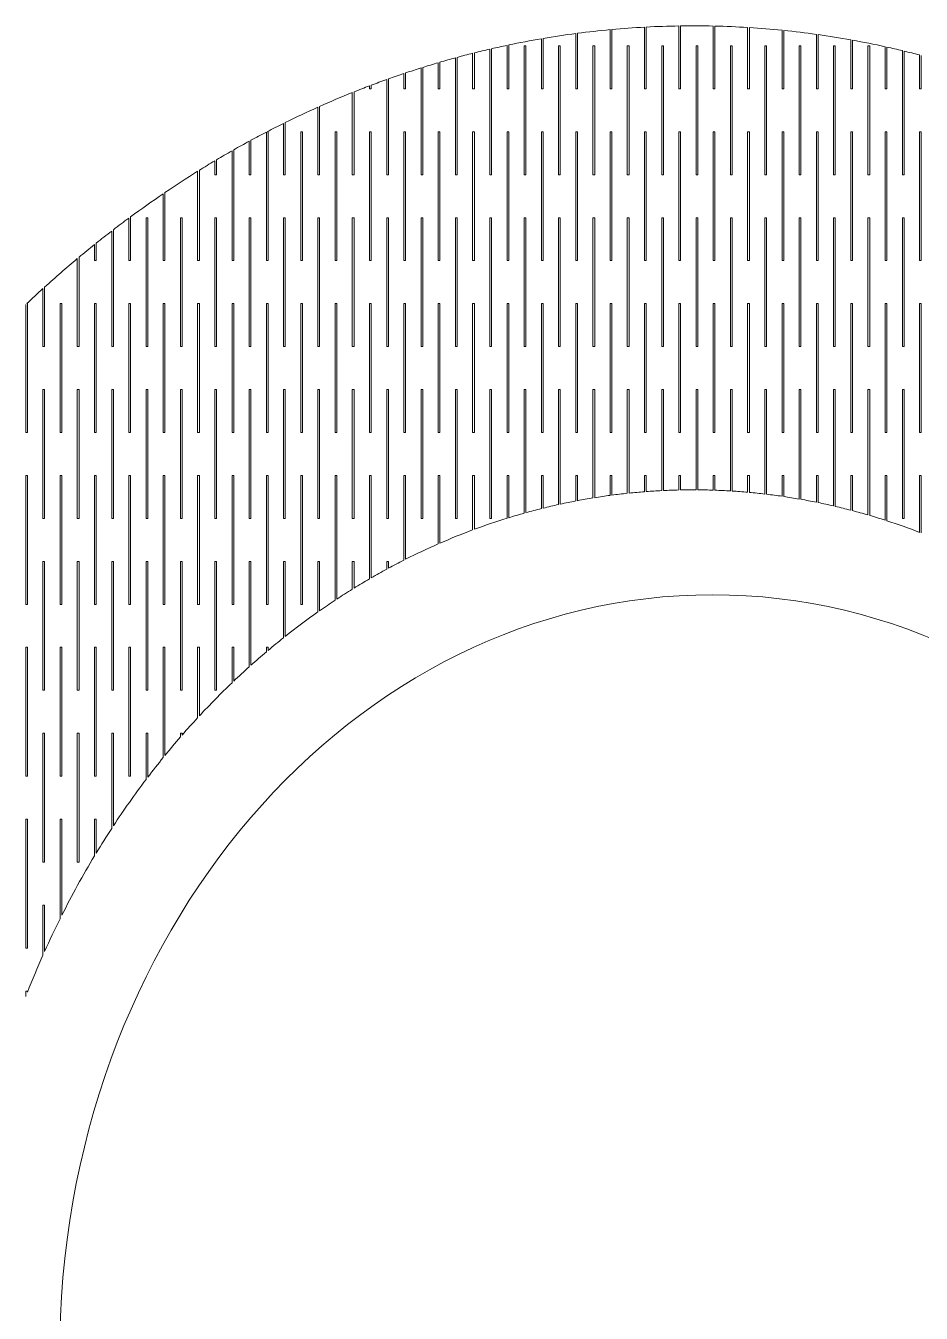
# Model space of a CAD drawing. Header units: millimetres. Extents: x 13 to 655, y 20 to 1205.
# Drawn here: x 246.1 to 454.5, y 905.3 to 1204.9 of the extents above; entities that cross this region are included whole.
import ezdxf

# ---------------------------------------------------------------- set-up
doc = ezdxf.new("R2010")
doc.units = ezdxf.units.MM
doc.header["$MEASUREMENT"] = 0
doc.layers.get('0').update_dxf_attribs({"lineweight": 0})

msp = doc.modelspace()

# ---------------------------------------------------------------- linework, layer by layer
at = {"color": 5, "lineweight": 0, "true_color": 0x0000ff}
for p, q in [((398.07, 1204.88), (398.07, 1190.25)), ((398.47, 1190.25), (398.47, 1204.89)), ((406.07, 1204.85), (406.07, 1190.25)), ((406.47, 1190.25), (406.47, 1204.84)), ((366.07, 1201.89), (366.07, 1190.25)), ((366.47, 1190.25), (366.47, 1201.96)), ((374.07, 1203.11), (374.07, 1190.25)), ((374.47, 1190.25), (374.47, 1203.16)), ((382.07, 1204.01), (382.07, 1190.25)), ((382.47, 1190.25), (382.47, 1204.05)), ((390.07, 1204.6), (390.07, 1190.25)), ((390.47, 1190.25), (390.47, 1204.62)), ((414.07, 1204.51), (414.07, 1190.25)), ((414.47, 1190.25), (414.47, 1204.49)), ((422.07, 1203.87), (422.07, 1190.25)), ((422.47, 1190.25), (422.47, 1203.83)), ((430.07, 1202.91), (430.07, 1190.25)), ((430.47, 1190.25), (430.47, 1202.85)), ((354.07, 1199.47), (354.07, 1170.25)), ((354.47, 1170.25), (354.47, 1199.57)), ((358.07, 1200.36), (358.07, 1190.25)), ((358.47, 1190.25), (358.47, 1200.45)), ((362.07, 1200.25), (362.07, 1170.25)), ((362.07, 1200.25), (362.47, 1200.25)), ((362.47, 1170.25), (362.47, 1200.25)), ((370.07, 1200.25), (370.07, 1170.25)), ((370.07, 1200.25), (370.47, 1200.25)), ((370.47, 1170.25), (370.47, 1200.25)), ((378.07, 1200.25), (378.07, 1170.25)), ((378.07, 1200.25), (378.47, 1200.25)), ((378.47, 1170.25), (378.47, 1200.25)), ((386.07, 1200.25), (386.07, 1170.25)), ((386.07, 1200.25), (386.47, 1200.25)), ((386.47, 1170.25), (386.47, 1200.25)), ((394.07, 1200.25), (394.07, 1170.25)), ((394.07, 1200.25), (394.47, 1200.25)), ((394.47, 1170.25), (394.47, 1200.25)), ((402.07, 1200.25), (402.07, 1170.25)), ((402.07, 1200.25), (402.47, 1200.25)), ((402.47, 1170.25), (402.47, 1200.25)), ((410.07, 1200.25), (410.07, 1170.25)), ((410.07, 1200.25), (410.47, 1200.25)), ((410.47, 1170.25), (410.47, 1200.25)), ((418.07, 1200.25), (418.07, 1170.25)), ((418.07, 1200.25), (418.47, 1200.25)), ((418.47, 1170.25), (418.47, 1200.25)), ((426.07, 1200.25), (426.07, 1170.25)), ((426.07, 1200.25), (426.47, 1200.25)), ((426.47, 1170.25), (426.47, 1200.25)), ((434.07, 1200.25), (434.07, 1170.25)), ((434.07, 1200.25), (434.47, 1200.25)), ((434.47, 1170.25), (434.47, 1200.25)), ((438.07, 1201.64), (438.07, 1190.25)), ((438.47, 1190.25), (438.47, 1201.56)), ((442.07, 1200.25), (442.47, 1200.25)), ((442.07, 1200.25), (442.07, 1170.25)), ((442.47, 1170.25), (442.47, 1200.25)), ((446.07, 1200.04), (446.07, 1190.25)), ((446.47, 1190.25), (446.47, 1199.96)), ((450.07, 1199.13), (450.07, 1170.25)), ((450.47, 1170.25), (450.47, 1199.03)), ((342.07, 1196.32), (342.07, 1190.25)), ((342.47, 1190.25), (342.47, 1196.44)), ((346.07, 1197.45), (346.07, 1170.25)), ((346.47, 1170.25), (346.47, 1197.56)), ((350.07, 1198.51), (350.07, 1190.25)), ((350.47, 1190.25), (350.47, 1198.61)), ((454.07, 1198.13), (454.07, 1190.25)), ((454.47, 1190.25), (454.47, 1198.03)), ((334.07, 1193.8), (334.07, 1190.25)), ((334.47, 1190.25), (334.47, 1193.94)), ((338.07, 1195.1), (338.07, 1170.25)), ((338.47, 1170.25), (338.47, 1195.23)), ((326.07, 1190.94), (326.07, 1190.25)), ((326.47, 1190.25), (326.07, 1190.25)), ((326.47, 1190.25), (326.47, 1191.09)), ((330.07, 1192.41), (330.07, 1170.25)), ((330.47, 1170.25), (330.47, 1192.56)), ((334.47, 1190.25), (334.07, 1190.25)), ((342.47, 1190.25), (342.07, 1190.25)), ((350.47, 1190.25), (350.07, 1190.25)), ((358.47, 1190.25), (358.07, 1190.25)), ((366.47, 1190.25), (366.07, 1190.25)), ((374.47, 1190.25), (374.07, 1190.25)), ((382.47, 1190.25), (382.07, 1190.25)), ((390.47, 1190.25), (390.07, 1190.25)), ((398.47, 1190.25), (398.07, 1190.25)), ((406.47, 1190.25), (406.07, 1190.25)), ((414.47, 1190.25), (414.07, 1190.25)), ((422.47, 1190.25), (422.07, 1190.25)), ((430.47, 1190.25), (430.07, 1190.25)), ((438.47, 1190.25), (438.07, 1190.25)), ((446.47, 1190.25), (446.07, 1190.25)), ((454.47, 1190.25), (454.07, 1190.25)), ((322.07, 1189.37), (322.07, 1170.25)), ((322.47, 1170.25), (322.47, 1189.53)), ((314.07, 1185.97), (314.07, 1170.25)), ((314.47, 1170.25), (314.47, 1186.15)), ((306.07, 1182.2), (306.07, 1170.25)), ((306.47, 1170.25), (306.47, 1182.4)), ((298.07, 1178.04), (298.07, 1170.25)), ((298.47, 1170.25), (298.47, 1178.26)), ((302.07, 1180.17), (302.07, 1150.25)), ((302.22, 1180.25), (302.47, 1180.25)), ((302.47, 1150.25), (302.47, 1180.25)), ((310.07, 1180.25), (310.47, 1180.25)), ((310.07, 1180.25), (310.07, 1150.25)), ((310.47, 1150.25), (310.47, 1180.25)), ((318.07, 1180.25), (318.47, 1180.25)), ((318.07, 1180.25), (318.07, 1150.25)), ((318.47, 1150.25), (318.47, 1180.25)), ((326.07, 1180.25), (326.47, 1180.25)), ((326.07, 1180.25), (326.07, 1150.25)), ((326.47, 1150.25), (326.47, 1180.25)), ((334.07, 1180.25), (334.47, 1180.25)), ((334.07, 1180.25), (334.07, 1150.25)), ((334.47, 1150.25), (334.47, 1180.25)), ((342.07, 1180.25), (342.47, 1180.25)), ((342.07, 1180.25), (342.07, 1150.25)), ((342.47, 1150.25), (342.47, 1180.25)), ((350.07, 1180.25), (350.47, 1180.25)), ((350.07, 1180.25), (350.07, 1150.25)), ((350.47, 1150.25), (350.47, 1180.25)), ((358.07, 1180.25), (358.47, 1180.25)), ((358.07, 1180.25), (358.07, 1150.25)), ((358.47, 1150.25), (358.47, 1180.25)), ((366.07, 1180.25), (366.07, 1150.25)), ((366.07, 1180.25), (366.47, 1180.25)), ((366.47, 1150.25), (366.47, 1180.25)), ((374.07, 1180.25), (374.07, 1150.25)), ((374.07, 1180.25), (374.47, 1180.25)), ((374.47, 1150.25), (374.47, 1180.25)), ((382.07, 1180.25), (382.07, 1150.25)), ((382.07, 1180.25), (382.47, 1180.25)), ((382.47, 1150.25), (382.47, 1180.25)), ((390.07, 1180.25), (390.07, 1150.25)), ((390.07, 1180.25), (390.47, 1180.25)), ((390.47, 1150.25), (390.47, 1180.25)), ((398.07, 1180.25), (398.07, 1150.25)), ((398.07, 1180.25), (398.47, 1180.25)), ((398.47, 1150.25), (398.47, 1180.25)), ((406.07, 1180.25), (406.07, 1150.25)), ((406.07, 1180.25), (406.47, 1180.25)), ((406.47, 1150.25), (406.47, 1180.25)), ((414.07, 1180.25), (414.07, 1150.25)), ((414.07, 1180.25), (414.47, 1180.25)), ((414.47, 1150.25), (414.47, 1180.25)), ((422.07, 1180.25), (422.07, 1150.25)), ((422.07, 1180.25), (422.47, 1180.25)), ((422.47, 1150.25), (422.47, 1180.25)), ((430.07, 1180.25), (430.07, 1150.25)), ((430.07, 1180.25), (430.47, 1180.25)), ((430.47, 1150.25), (430.47, 1180.25)), ((438.07, 1180.25), (438.07, 1150.25)), ((438.07, 1180.25), (438.47, 1180.25)), ((438.47, 1150.25), (438.47, 1180.25)), ((446.07, 1180.25), (446.47, 1180.25)), ((446.07, 1180.25), (446.07, 1150.25)), ((446.47, 1150.25), (446.47, 1180.25)), ((454.07, 1180.25), (454.47, 1180.25)), ((454.07, 1180.25), (454.07, 1150.25)), ((454.47, 1150.25), (454.47, 1180.25)), ((294.07, 1175.81), (294.07, 1150.25)), ((294.47, 1150.25), (294.47, 1176.04)), ((290.07, 1173.48), (290.07, 1170.25)), ((290.47, 1170.25), (290.47, 1173.72)), ((286.07, 1171.04), (286.07, 1150.25)), ((286.47, 1150.25), (286.47, 1171.29)), ((290.47, 1170.25), (290.07, 1170.25)), ((298.47, 1170.25), (298.07, 1170.25)), ((306.47, 1170.25), (306.07, 1170.25)), ((314.47, 1170.25), (314.07, 1170.25)), ((322.47, 1170.25), (322.07, 1170.25)), ((330.47, 1170.25), (330.07, 1170.25)), ((338.47, 1170.25), (338.07, 1170.25)), ((346.47, 1170.25), (346.07, 1170.25)), ((354.47, 1170.25), (354.07, 1170.25)), ((362.47, 1170.25), (362.07, 1170.25)), ((370.47, 1170.25), (370.07, 1170.25)), ((378.47, 1170.25), (378.07, 1170.25)), ((386.47, 1170.25), (386.07, 1170.25)), ((394.47, 1170.25), (394.07, 1170.25)), ((402.47, 1170.25), (402.07, 1170.25)), ((410.47, 1170.25), (410.07, 1170.25)), ((418.47, 1170.25), (418.07, 1170.25)), ((426.47, 1170.25), (426.07, 1170.25)), ((434.47, 1170.25), (434.07, 1170.25)), ((442.47, 1170.25), (442.07, 1170.25)), ((450.47, 1170.25), (450.07, 1170.25)), ((278.07, 1165.83), (278.07, 1150.25)), ((278.47, 1150.25), (278.47, 1166.1)), ((270.07, 1160.16), (270.07, 1150.25)), ((270.47, 1150.25), (270.47, 1160.45)), ((274.07, 1160.25), (274.07, 1130.25)), ((274.07, 1160.25), (274.47, 1160.25)), ((274.47, 1130.25), (274.47, 1160.25)), ((282.07, 1160.25), (282.07, 1130.25)), ((282.07, 1160.25), (282.47, 1160.25)), ((282.47, 1130.25), (282.47, 1160.25)), ((290.07, 1160.25), (290.07, 1130.25)), ((290.07, 1160.25), (290.47, 1160.25)), ((290.47, 1130.25), (290.47, 1160.25)), ((298.07, 1160.25), (298.07, 1130.25)), ((298.07, 1160.25), (298.47, 1160.25)), ((298.47, 1130.25), (298.47, 1160.25)), ((306.07, 1160.25), (306.07, 1130.25)), ((306.07, 1160.25), (306.47, 1160.25)), ((306.47, 1130.25), (306.47, 1160.25)), ((314.07, 1160.25), (314.07, 1130.25)), ((314.07, 1160.25), (314.47, 1160.25)), ((314.47, 1130.25), (314.47, 1160.25)), ((322.07, 1160.25), (322.07, 1130.25)), ((322.07, 1160.25), (322.47, 1160.25)), ((322.47, 1130.25), (322.47, 1160.25)), ((330.07, 1160.25), (330.07, 1130.25)), ((330.07, 1160.25), (330.47, 1160.25)), ((330.47, 1130.25), (330.47, 1160.25)), ((338.07, 1160.25), (338.07, 1130.25)), ((338.07, 1160.25), (338.47, 1160.25)), ((338.47, 1130.25), (338.47, 1160.25)), ((346.07, 1160.25), (346.07, 1130.25)), ((346.07, 1160.25), (346.47, 1160.25)), ((346.47, 1130.25), (346.47, 1160.25)), ((354.07, 1160.25), (354.07, 1130.25)), ((354.07, 1160.25), (354.47, 1160.25)), ((354.47, 1130.25), (354.47, 1160.25)), ((362.07, 1160.25), (362.07, 1130.25)), ((362.07, 1160.25), (362.47, 1160.25)), ((362.47, 1130.25), (362.47, 1160.25)), ((370.07, 1160.25), (370.07, 1130.25)), ((370.07, 1160.25), (370.47, 1160.25)), ((370.47, 1130.25), (370.47, 1160.25)), ((378.07, 1160.25), (378.07, 1130.25)), ((378.07, 1160.25), (378.47, 1160.25)), ((378.47, 1130.25), (378.47, 1160.25)), ((386.07, 1160.25), (386.07, 1130.25)), ((386.07, 1160.25), (386.47, 1160.25)), ((386.47, 1130.25), (386.47, 1160.25)), ((394.07, 1160.25), (394.07, 1130.25)), ((394.07, 1160.25), (394.47, 1160.25)), ((394.47, 1130.25), (394.47, 1160.25)), ((402.07, 1160.25), (402.07, 1130.25)), ((402.07, 1160.25), (402.47, 1160.25)), ((402.47, 1130.25), (402.47, 1160.25)), ((410.07, 1160.25), (410.07, 1130.25)), ((410.07, 1160.25), (410.47, 1160.25)), ((410.47, 1130.25), (410.47, 1160.25)), ((418.07, 1160.25), (418.07, 1130.25)), ((418.07, 1160.25), (418.47, 1160.25)), ((418.47, 1130.25), (418.47, 1160.25)), ((426.07, 1160.25), (426.07, 1130.25)), ((426.07, 1160.25), (426.47, 1160.25)), ((426.47, 1130.25), (426.47, 1160.25)), ((434.07, 1160.25), (434.07, 1130.25)), ((434.07, 1160.25), (434.47, 1160.25)), ((434.47, 1130.25), (434.47, 1160.25)), ((442.07, 1160.25), (442.07, 1130.25)), ((442.07, 1160.25), (442.47, 1160.25)), ((442.47, 1130.25), (442.47, 1160.25)), ((450.07, 1160.25), (450.07, 1130.25)), ((450.07, 1160.25), (450.47, 1160.25)), ((450.47, 1130.25), (450.47, 1160.25)), ((266.07, 1157.14), (266.07, 1130.25)), ((266.47, 1130.25), (266.47, 1157.44)), ((262.07, 1153.99), (262.07, 1150.25)), ((262.47, 1150.25), (262.47, 1154.31)), ((258.47, 1130.25), (258.47, 1151.05)), ((258.07, 1150.71), (258.07, 1130.25)), ((262.47, 1150.25), (262.07, 1150.25)), ((270.47, 1150.25), (270.07, 1150.25)), ((278.47, 1150.25), (278.07, 1150.25)), ((286.47, 1150.25), (286.07, 1150.25)), ((294.47, 1150.25), (294.07, 1150.25)), ((302.47, 1150.25), (302.07, 1150.25)), ((310.47, 1150.25), (310.07, 1150.25)), ((318.47, 1150.25), (318.07, 1150.25)), ((326.47, 1150.25), (326.07, 1150.25)), ((334.47, 1150.25), (334.07, 1150.25)), ((342.47, 1150.25), (342.07, 1150.25)), ((350.47, 1150.25), (350.07, 1150.25)), ((358.47, 1150.25), (358.07, 1150.25)), ((366.47, 1150.25), (366.07, 1150.25)), ((374.47, 1150.25), (374.07, 1150.25)), ((382.47, 1150.25), (382.07, 1150.25)), ((390.47, 1150.25), (390.07, 1150.25)), ((398.47, 1150.25), (398.07, 1150.25)), ((406.47, 1150.25), (406.07, 1150.25)), ((414.47, 1150.25), (414.07, 1150.25)), ((422.47, 1150.25), (422.07, 1150.25)), ((430.47, 1150.25), (430.07, 1150.25)), ((438.47, 1150.25), (438.07, 1150.25)), ((446.47, 1150.25), (446.07, 1150.25)), ((454.47, 1150.25), (454.07, 1150.25)), ((250.07, 1143.74), (250.07, 1130.25)), ((250.47, 1130.25), (250.47, 1144.1)), ((246.07, 1140.03), (246.07, 1110.25)), ((246.3, 1140.25), (246.47, 1140.25)), ((246.47, 1110.25), (246.47, 1140.25)), ((254.07, 1140.25), (254.47, 1140.25)), ((254.07, 1140.25), (254.07, 1110.25)), ((254.47, 1110.25), (254.47, 1140.25)), ((262.07, 1140.25), (262.47, 1140.25)), ((262.07, 1140.25), (262.07, 1110.25)), ((262.47, 1110.25), (262.47, 1140.25)), ((270.07, 1140.25), (270.47, 1140.25)), ((270.07, 1140.25), (270.07, 1110.25)), ((270.47, 1110.25), (270.47, 1140.25)), ((278.07, 1140.25), (278.07, 1110.25)), ((278.07, 1140.25), (278.47, 1140.25)), ((278.47, 1110.25), (278.47, 1140.25)), ((286.07, 1140.25), (286.07, 1110.25)), ((286.07, 1140.25), (286.47, 1140.25)), ((286.47, 1110.25), (286.47, 1140.25)), ((294.07, 1140.25), (294.07, 1110.25)), ((294.07, 1140.25), (294.47, 1140.25)), ((294.47, 1110.25), (294.47, 1140.25)), ((302.07, 1140.25), (302.07, 1110.25)), ((302.07, 1140.25), (302.47, 1140.25)), ((302.47, 1110.25), (302.47, 1140.25)), ((310.07, 1140.25), (310.07, 1110.25)), ((310.07, 1140.25), (310.47, 1140.25)), ((310.47, 1110.25), (310.47, 1140.25)), ((318.07, 1140.25), (318.07, 1110.25)), ((318.07, 1140.25), (318.47, 1140.25)), ((318.47, 1110.25), (318.47, 1140.25)), ((326.07, 1140.25), (326.07, 1110.25)), ((326.07, 1140.25), (326.47, 1140.25)), ((326.47, 1110.25), (326.47, 1140.25)), ((334.07, 1140.25), (334.07, 1110.25)), ((334.07, 1140.25), (334.47, 1140.25)), ((334.47, 1110.25), (334.47, 1140.25)), ((342.07, 1140.25), (342.07, 1110.25)), ((342.07, 1140.25), (342.47, 1140.25)), ((342.47, 1110.25), (342.47, 1140.25)), ((350.07, 1140.25), (350.07, 1110.25)), ((350.07, 1140.25), (350.47, 1140.25)), ((350.47, 1110.25), (350.47, 1140.25)), ((358.07, 1140.25), (358.07, 1110.25)), ((358.07, 1140.25), (358.47, 1140.25)), ((358.47, 1110.25), (358.47, 1140.25)), ((366.07, 1140.25), (366.07, 1110.25)), ((366.07, 1140.25), (366.47, 1140.25)), ((366.47, 1110.25), (366.47, 1140.25)), ((374.07, 1140.25), (374.07, 1110.25)), ((374.07, 1140.25), (374.47, 1140.25)), ((374.47, 1110.25), (374.47, 1140.25)), ((382.07, 1140.25), (382.07, 1110.25)), ((382.07, 1140.25), (382.47, 1140.25)), ((382.47, 1110.25), (382.47, 1140.25)), ((390.07, 1140.25), (390.07, 1110.25)), ((390.07, 1140.25), (390.47, 1140.25)), ((390.47, 1110.25), (390.47, 1140.25)), ((398.07, 1140.25), (398.07, 1110.25)), ((398.07, 1140.25), (398.47, 1140.25)), ((398.47, 1110.25), (398.47, 1140.25)), ((406.07, 1140.25), (406.07, 1110.25)), ((406.07, 1140.25), (406.47, 1140.25)), ((406.47, 1110.25), (406.47, 1140.25)), ((414.07, 1140.25), (414.07, 1110.25)), ((414.07, 1140.25), (414.47, 1140.25)), ((414.47, 1110.25), (414.47, 1140.25)), ((422.07, 1140.25), (422.07, 1110.25)), ((422.07, 1140.25), (422.47, 1140.25)), ((422.47, 1110.25), (422.47, 1140.25)), ((430.07, 1140.25), (430.07, 1110.25)), ((430.07, 1140.25), (430.47, 1140.25)), ((430.47, 1110.25), (430.47, 1140.25)), ((438.07, 1140.25), (438.07, 1110.25)), ((438.07, 1140.25), (438.47, 1140.25)), ((438.47, 1110.25), (438.47, 1140.25)), ((446.07, 1140.25), (446.07, 1110.25)), ((446.07, 1140.25), (446.47, 1140.25)), ((446.47, 1110.25), (446.47, 1140.25)), ((454.07, 1140.25), (454.07, 1110.25)), ((454.07, 1140.25), (454.47, 1140.25)), ((454.47, 1110.25), (454.47, 1140.25)), ((250.47, 1130.25), (250.07, 1130.25)), ((258.47, 1130.25), (258.07, 1130.25)), ((266.47, 1130.25), (266.07, 1130.25)), ((274.47, 1130.25), (274.07, 1130.25)), ((282.47, 1130.25), (282.07, 1130.25)), ((290.47, 1130.25), (290.07, 1130.25)), ((298.47, 1130.25), (298.07, 1130.25)), ((306.47, 1130.25), (306.07, 1130.25)), ((314.47, 1130.25), (314.07, 1130.25)), ((322.47, 1130.25), (322.07, 1130.25)), ((330.47, 1130.25), (330.07, 1130.25)), ((338.47, 1130.25), (338.07, 1130.25)), ((346.47, 1130.25), (346.07, 1130.25)), ((354.47, 1130.25), (354.07, 1130.25)), ((362.47, 1130.25), (362.07, 1130.25)), ((370.47, 1130.25), (370.07, 1130.25)), ((378.47, 1130.25), (378.07, 1130.25)), ((386.47, 1130.25), (386.07, 1130.25)), ((394.47, 1130.25), (394.07, 1130.25)), ((402.47, 1130.25), (402.07, 1130.25)), ((410.47, 1130.25), (410.07, 1130.25)), ((418.47, 1130.25), (418.07, 1130.25)), ((426.47, 1130.25), (426.07, 1130.25)), ((434.47, 1130.25), (434.07, 1130.25)), ((442.47, 1130.25), (442.07, 1130.25)), ((450.47, 1130.25), (450.07, 1130.25)), ((250.07, 1120.25), (250.07, 1090.25)), ((250.07, 1120.25), (250.47, 1120.25)), ((250.47, 1090.25), (250.47, 1120.25)), ((258.07, 1120.25), (258.07, 1090.25)), ((258.07, 1120.25), (258.47, 1120.25)), ((258.47, 1090.25), (258.47, 1120.25)), ((266.07, 1120.25), (266.07, 1090.25)), ((266.07, 1120.25), (266.47, 1120.25)), ((266.47, 1090.25), (266.47, 1120.25)), ((274.07, 1120.25), (274.07, 1090.25)), ((274.07, 1120.25), (274.47, 1120.25)), ((274.47, 1090.25), (274.47, 1120.25)), ((282.07, 1120.25), (282.07, 1090.25)), ((282.07, 1120.25), (282.47, 1120.25)), ((282.47, 1090.25), (282.47, 1120.25)), ((290.07, 1120.25), (290.07, 1090.25)), ((290.07, 1120.25), (290.47, 1120.25)), ((290.47, 1090.25), (290.47, 1120.25)), ((298.07, 1120.25), (298.07, 1090.25)), ((298.07, 1120.25), (298.47, 1120.25)), ((298.47, 1090.25), (298.47, 1120.25)), ((306.07, 1120.25), (306.07, 1090.25)), ((306.07, 1120.25), (306.47, 1120.25)), ((306.47, 1090.25), (306.47, 1120.25)), ((314.07, 1120.25), (314.47, 1120.25)), ((314.07, 1120.25), (314.07, 1090.25)), ((314.47, 1090.25), (314.47, 1120.25)), ((322.07, 1120.25), (322.47, 1120.25)), ((322.07, 1120.25), (322.07, 1090.25)), ((322.47, 1090.25), (322.47, 1120.25)), ((330.07, 1120.25), (330.47, 1120.25)), ((330.07, 1120.25), (330.07, 1090.25)), ((330.47, 1090.25), (330.47, 1120.25)), ((338.07, 1120.25), (338.47, 1120.25)), ((338.07, 1120.25), (338.07, 1090.25)), ((338.47, 1090.25), (338.47, 1120.25)), ((346.07, 1120.25), (346.47, 1120.25)), ((346.07, 1120.25), (346.07, 1090.25)), ((346.47, 1090.25), (346.47, 1120.25)), ((354.07, 1120.25), (354.47, 1120.25)), ((354.07, 1120.25), (354.07, 1090.25)), ((354.47, 1090.25), (354.47, 1120.25)), ((362.07, 1120.25), (362.47, 1120.25)), ((362.07, 1120.25), (362.07, 1091.48)), ((362.47, 1091.59), (362.47, 1120.25)), ((370.07, 1120.25), (370.47, 1120.25)), ((370.07, 1120.25), (370.07, 1093.48)), ((370.47, 1093.57), (370.47, 1120.25)), ((378.07, 1120.25), (378.47, 1120.25)), ((378.07, 1120.25), (378.07, 1095.02)), ((378.47, 1095.08), (378.47, 1120.25)), ((386.07, 1120.25), (386.47, 1120.25)), ((386.07, 1120.25), (386.07, 1096.1)), ((386.47, 1096.14), (386.47, 1120.25)), ((394.07, 1120.25), (394.47, 1120.25)), ((394.07, 1120.25), (394.07, 1096.72)), ((394.47, 1096.74), (394.47, 1120.25)), ((402.07, 1120.25), (402.47, 1120.25)), ((402.07, 1120.25), (402.07, 1096.9)), ((402.47, 1096.9), (402.47, 1120.25)), ((410.07, 1120.25), (410.47, 1120.25)), ((410.07, 1120.25), (410.07, 1096.64)), ((410.47, 1096.62), (410.47, 1120.25)), ((418.07, 1120.25), (418.47, 1120.25)), ((418.07, 1120.25), (418.07, 1095.93)), ((418.47, 1095.88), (418.47, 1120.25)), ((426.07, 1120.25), (426.47, 1120.25)), ((426.07, 1120.25), (426.07, 1094.77)), ((426.47, 1094.7), (426.47, 1120.25)), ((434.07, 1120.25), (434.47, 1120.25)), ((434.07, 1120.25), (434.07, 1093.15)), ((434.47, 1093.06), (434.47, 1120.25)), ((442.07, 1120.25), (442.47, 1120.25)), ((442.07, 1120.25), (442.07, 1091.06)), ((442.47, 1090.95), (442.47, 1120.25)), ((450.07, 1120.25), (450.47, 1120.25)), ((450.07, 1120.25), (450.07, 1090.25)), ((450.47, 1090.25), (450.47, 1120.25)), ((246.47, 1110.25), (246.07, 1110.25)), ((254.47, 1110.25), (254.07, 1110.25)), ((262.47, 1110.25), (262.07, 1110.25)), ((270.47, 1110.25), (270.07, 1110.25)), ((278.47, 1110.25), (278.07, 1110.25)), ((286.47, 1110.25), (286.07, 1110.25)), ((294.47, 1110.25), (294.07, 1110.25)), ((302.47, 1110.25), (302.07, 1110.25)), ((310.47, 1110.25), (310.07, 1110.25)), ((318.47, 1110.25), (318.07, 1110.25)), ((326.47, 1110.25), (326.07, 1110.25)), ((334.47, 1110.25), (334.07, 1110.25)), ((342.47, 1110.25), (342.07, 1110.25)), ((350.47, 1110.25), (350.07, 1110.25)), ((358.47, 1110.25), (358.07, 1110.25)), ((366.47, 1110.25), (366.07, 1110.25)), ((374.47, 1110.25), (374.07, 1110.25)), ((382.47, 1110.25), (382.07, 1110.25)), ((390.47, 1110.25), (390.07, 1110.25)), ((398.47, 1110.25), (398.07, 1110.25)), ((406.47, 1110.25), (406.07, 1110.25)), ((414.47, 1110.25), (414.07, 1110.25)), ((422.47, 1110.25), (422.07, 1110.25)), ((430.47, 1110.25), (430.07, 1110.25)), ((438.47, 1110.25), (438.07, 1110.25)), ((446.47, 1110.25), (446.07, 1110.25)), ((454.47, 1110.25), (454.07, 1110.25)), ((246.07, 1100.25), (246.07, 1070.25)), ((246.07, 1100.25), (246.47, 1100.25)), ((246.47, 1070.25), (246.47, 1100.25)), ((254.07, 1100.25), (254.07, 1070.25)), ((254.07, 1100.25), (254.47, 1100.25)), ((254.47, 1070.25), (254.47, 1100.25)), ((262.07, 1100.25), (262.07, 1070.25)), ((262.07, 1100.25), (262.47, 1100.25)), ((262.47, 1070.25), (262.47, 1100.25)), ((270.07, 1100.25), (270.07, 1070.25)), ((270.07, 1100.25), (270.47, 1100.25)), ((270.47, 1070.25), (270.47, 1100.25)), ((278.07, 1100.25), (278.07, 1070.25)), ((278.07, 1100.25), (278.47, 1100.25)), ((278.47, 1070.25), (278.47, 1100.25)), ((286.07, 1100.25), (286.07, 1070.25)), ((286.07, 1100.25), (286.47, 1100.25)), ((286.47, 1070.25), (286.47, 1100.25)), ((294.07, 1100.25), (294.07, 1070.25)), ((294.07, 1100.25), (294.47, 1100.25)), ((294.47, 1070.25), (294.47, 1100.25)), ((302.07, 1100.25), (302.07, 1070.25)), ((302.07, 1100.25), (302.47, 1100.25)), ((302.47, 1070.25), (302.47, 1100.25)), ((310.07, 1100.25), (310.07, 1070.25)), ((310.07, 1100.25), (310.47, 1100.25)), ((310.47, 1070.25), (310.47, 1100.25)), ((318.07, 1100.25), (318.47, 1100.25)), ((318.07, 1100.25), (318.07, 1071.21)), ((318.47, 1071.48), (318.47, 1100.25)), ((326.07, 1100.25), (326.47, 1100.25)), ((326.07, 1100.25), (326.07, 1076.18)), ((326.47, 1076.42), (326.47, 1100.25)), ((334.07, 1100.25), (334.47, 1100.25)), ((334.07, 1100.25), (334.07, 1080.54)), ((334.47, 1080.74), (334.47, 1100.25)), ((342.07, 1100.25), (342.47, 1100.25)), ((342.07, 1100.25), (342.07, 1084.32)), ((342.47, 1084.5), (342.47, 1100.25)), ((350.07, 1100.25), (350.47, 1100.25)), ((350.07, 1100.25), (350.07, 1087.57)), ((350.47, 1087.72), (350.47, 1100.25)), ((358.07, 1100.25), (358.47, 1100.25)), ((358.07, 1100.25), (358.07, 1090.3)), ((358.47, 1090.42), (358.47, 1100.25)), ((366.07, 1100.25), (366.47, 1100.25)), ((366.07, 1100.25), (366.07, 1092.54)), ((366.47, 1092.64), (366.47, 1100.25)), ((374.07, 1100.25), (374.47, 1100.25)), ((374.07, 1100.25), (374.07, 1094.31)), ((374.47, 1094.38), (374.47, 1100.25)), ((382.07, 1100.25), (382.47, 1100.25)), ((382.07, 1100.25), (382.07, 1095.61)), ((382.47, 1095.67), (382.47, 1100.25)), ((390.07, 1100.25), (390.47, 1100.25)), ((390.07, 1100.25), (390.07, 1096.46)), ((390.47, 1096.5), (390.47, 1100.25)), ((398.07, 1100.25), (398.47, 1100.25)), ((398.07, 1100.25), (398.07, 1096.87)), ((398.47, 1096.88), (398.47, 1100.25)), ((406.07, 1100.25), (406.47, 1100.25)), ((406.07, 1100.25), (406.07, 1096.83)), ((406.47, 1096.81), (406.47, 1100.25)), ((414.07, 1100.25), (414.47, 1100.25)), ((414.07, 1100.25), (414.07, 1096.34)), ((414.47, 1096.31), (414.47, 1100.25)), ((422.07, 1100.25), (422.47, 1100.25)), ((422.07, 1100.25), (422.07, 1095.41)), ((422.47, 1095.35), (422.47, 1100.25)), ((430.07, 1100.25), (430.47, 1100.25)), ((430.07, 1100.25), (430.07, 1094.02)), ((430.47, 1093.94), (430.47, 1100.25)), ((438.07, 1100.25), (438.47, 1100.25)), ((438.07, 1100.25), (438.07, 1092.17)), ((438.47, 1092.06), (438.47, 1100.25)), ((446.07, 1100.25), (446.47, 1100.25)), ((446.07, 1100.25), (446.07, 1089.84)), ((446.47, 1089.71), (446.47, 1100.25)), ((454.07, 1100.25), (454.47, 1100.25)), ((454.07, 1100.25), (454.07, 1087.01)), ((454.47, 1086.86), (454.47, 1100.25)), ((250.47, 1090.25), (250.07, 1090.25)), ((258.47, 1090.25), (258.07, 1090.25)), ((266.47, 1090.25), (266.07, 1090.25)), ((274.47, 1090.25), (274.07, 1090.25)), ((282.47, 1090.25), (282.07, 1090.25)), ((290.47, 1090.25), (290.07, 1090.25)), ((298.47, 1090.25), (298.07, 1090.25)), ((306.47, 1090.25), (306.07, 1090.25)), ((314.47, 1090.25), (314.07, 1090.25)), ((322.47, 1090.25), (322.07, 1090.25)), ((330.47, 1090.25), (330.07, 1090.25)), ((338.47, 1090.25), (338.07, 1090.25)), ((346.47, 1090.25), (346.07, 1090.25)), ((354.47, 1090.25), (354.07, 1090.25)), ((450.47, 1090.25), (450.07, 1090.25)), ((250.07, 1080.25), (250.47, 1080.25)), ((250.07, 1080.25), (250.07, 1050.25)), ((250.47, 1050.25), (250.47, 1080.25)), ((258.07, 1080.25), (258.47, 1080.25)), ((258.07, 1080.25), (258.07, 1050.25)), ((258.47, 1050.25), (258.47, 1080.25)), ((266.07, 1080.25), (266.47, 1080.25)), ((266.07, 1080.25), (266.07, 1050.25)), ((266.47, 1050.25), (266.47, 1080.25)), ((274.07, 1080.25), (274.47, 1080.25)), ((274.07, 1080.25), (274.07, 1050.25)), ((274.47, 1050.25), (274.47, 1080.25)), ((282.07, 1080.25), (282.47, 1080.25)), ((282.07, 1080.25), (282.07, 1050.25)), ((282.47, 1050.25), (282.47, 1080.25)), ((290.07, 1080.25), (290.47, 1080.25)), ((290.07, 1080.25), (290.07, 1050.25)), ((290.47, 1050.25), (290.47, 1080.25)), ((298.07, 1080.25), (298.47, 1080.25)), ((298.07, 1080.25), (298.07, 1055.71)), ((298.47, 1056.07), (298.47, 1080.25)), ((306.07, 1080.25), (306.47, 1080.25)), ((306.07, 1080.25), (306.07, 1062.48)), ((306.47, 1062.8), (306.47, 1080.25)), ((314.07, 1080.25), (314.47, 1080.25)), ((314.07, 1080.25), (314.07, 1068.48)), ((314.47, 1068.76), (314.47, 1080.25)), ((322.07, 1080.25), (322.47, 1080.25)), ((322.07, 1080.25), (322.07, 1073.78)), ((322.47, 1074.03), (322.47, 1080.25)), ((330.07, 1080.25), (330.47, 1080.25)), ((330.07, 1080.25), (330.07, 1078.44)), ((330.47, 1078.65), (330.47, 1080.25)), ((246.47, 1070.25), (246.07, 1070.25)), ((254.47, 1070.25), (254.07, 1070.25)), ((262.47, 1070.25), (262.07, 1070.25)), ((270.47, 1070.25), (270.07, 1070.25)), ((278.47, 1070.25), (278.07, 1070.25)), ((286.47, 1070.25), (286.07, 1070.25)), ((294.47, 1070.25), (294.07, 1070.25)), ((302.47, 1070.25), (302.07, 1070.25)), ((310.47, 1070.25), (310.07, 1070.25)), ((246.07, 1060.25), (246.47, 1060.25)), ((246.07, 1060.25), (246.07, 1030.25)), ((246.47, 1030.25), (246.47, 1060.25)), ((254.07, 1060.25), (254.47, 1060.25)), ((254.07, 1060.25), (254.07, 1030.25)), ((254.47, 1030.25), (254.47, 1060.25)), ((262.07, 1060.25), (262.47, 1060.25)), ((262.07, 1060.25), (262.07, 1030.25)), ((262.47, 1030.25), (262.47, 1060.25)), ((270.07, 1060.25), (270.47, 1060.25)), ((270.07, 1060.25), (270.07, 1030.25)), ((270.47, 1030.25), (270.47, 1060.25)), ((278.07, 1060.25), (278.47, 1060.25)), ((278.07, 1060.25), (278.07, 1034.6)), ((278.47, 1035.09), (278.47, 1060.25)), ((286.07, 1060.25), (286.47, 1060.25)), ((286.07, 1060.25), (286.07, 1043.85)), ((286.47, 1044.29), (286.47, 1060.25)), ((294.07, 1060.25), (294.47, 1060.25)), ((294.07, 1060.25), (294.07, 1052)), ((294.47, 1052.38), (294.47, 1060.25)), ((302.07, 1060.25), (302.47, 1060.25)), ((302.07, 1060.25), (302.07, 1059.2)), ((302.47, 1059.54), (302.47, 1060.25)), ((250.47, 1050.25), (250.07, 1050.25)), ((258.47, 1050.25), (258.07, 1050.25)), ((266.47, 1050.25), (266.07, 1050.25)), ((274.47, 1050.25), (274.07, 1050.25)), ((282.47, 1050.25), (282.07, 1050.25)), ((290.47, 1050.25), (290.07, 1050.25)), ((250.07, 1040.25), (250.47, 1040.25)), ((250.07, 1040.25), (250.07, 1010.25)), ((250.47, 1010.25), (250.47, 1040.25)), ((258.07, 1040.25), (258.47, 1040.25)), ((258.07, 1040.25), (258.07, 1010.25)), ((258.47, 1010.25), (258.47, 1040.25)), ((266.07, 1040.25), (266.47, 1040.25)), ((266.07, 1040.25), (266.07, 1018.1)), ((266.47, 1018.71), (266.47, 1040.25)), ((274.07, 1040.25), (274.47, 1040.25)), ((274.07, 1040.25), (274.07, 1029.49)), ((274.47, 1030.02), (274.47, 1040.25)), ((282.07, 1040.25), (282.47, 1040.25)), ((282.07, 1040.25), (282.07, 1039.38)), ((282.47, 1039.84), (282.47, 1040.25)), ((246.47, 1030.25), (246.07, 1030.25)), ((254.47, 1030.25), (254.07, 1030.25)), ((262.47, 1030.25), (262.07, 1030.25)), ((270.47, 1030.25), (270.07, 1030.25)), ((246.07, 1020.25), (246.47, 1020.25)), ((246.07, 1020.25), (246.07, 990.25)), ((246.47, 990.25), (246.47, 1020.25)), ((254.07, 1020.25), (254.47, 1020.25)), ((254.07, 1020.25), (254.07, 997.08)), ((254.47, 997.88), (254.47, 1020.25)), ((262.07, 1020.25), (262.47, 1020.25)), ((262.07, 1020.25), (262.07, 1011.7)), ((262.47, 1012.36), (262.47, 1020.25)), ((250.47, 1010.25), (250.07, 1010.25)), ((258.47, 1010.25), (258.07, 1010.25)), ((250.07, 1000.25), (250.47, 1000.25)), ((250.07, 1000.25), (250.07, 988.58)), ((250.47, 989.47), (250.47, 1000.25)), ((246.47, 990.25), (246.07, 990.25)), ((246.07, 980.25), (246.47, 980.25)), ((246.07, 980.25), (246.07, 978.96)), ((246.47, 979.98), (246.47, 980.25))]:
    msp.add_line(p, q, dxfattribs=at)
at = {"color": 1, "lineweight": 0, "true_color": 0xff0000}
msp.add_ellipse((405.94, 895.48), major_axis=(0, 177), ratio=0.858757, dxfattribs=at)
at = {"color": 5, "lineweight": 0, "true_color": 0x0000ff}
for points in [[(398.07, 1204.88), (395.54, 1204.84), (393, 1204.75), (390.47, 1204.62)], [(406.07, 1204.85), (403.54, 1204.91), (401, 1204.92), (398.47, 1204.89)], [(414.07, 1204.51), (411.54, 1204.67), (409.01, 1204.78), (406.47, 1204.84)], [(366.07, 1201.89), (363.53, 1201.46), (360.99, 1200.97), (358.47, 1200.45)], [(374.07, 1203.11), (371.53, 1202.77), (369, 1202.39), (366.47, 1201.96)], [(382.07, 1204.01), (379.53, 1203.77), (377, 1203.49), (374.47, 1203.16)], [(390.07, 1204.6), (387.53, 1204.46), (385, 1204.28), (382.47, 1204.05)], [(422.07, 1203.87), (419.54, 1204.12), (417.01, 1204.33), (414.47, 1204.49)], [(430.07, 1202.91), (427.54, 1203.26), (425.01, 1203.57), (422.47, 1203.83)], [(438.07, 1201.64), (435.54, 1202.09), (433.01, 1202.49), (430.47, 1202.85)], [(354.07, 1199.47), (352.87, 1199.19), (351.67, 1198.91), (350.47, 1198.61)], [(358.07, 1200.36), (356.87, 1200.11), (355.67, 1199.84), (354.47, 1199.57)], [(446.07, 1200.04), (443.55, 1200.6), (441.01, 1201.1), (438.47, 1201.56)], [(450.07, 1199.13), (448.87, 1199.41), (447.67, 1199.69), (446.47, 1199.96)], [(454.07, 1198.13), (452.87, 1198.44), (451.67, 1198.74), (450.47, 1199.03)], [(342.07, 1196.32), (340.87, 1195.97), (339.67, 1195.6), (338.47, 1195.23)], [(346.07, 1197.45), (344.87, 1197.13), (343.67, 1196.79), (342.47, 1196.44)], [(350.07, 1198.51), (348.87, 1198.2), (347.67, 1197.89), (346.47, 1197.56)], [(334.07, 1193.8), (332.87, 1193.4), (331.67, 1192.98), (330.47, 1192.56)], [(338.07, 1195.1), (336.87, 1194.73), (335.67, 1194.34), (334.47, 1193.94)], [(326.07, 1190.94), (324.87, 1190.48), (323.67, 1190.01), (322.47, 1189.53)], [(330.07, 1192.41), (328.87, 1191.98), (327.67, 1191.54), (326.47, 1191.09)], [(322.07, 1189.37), (319.52, 1188.35), (316.98, 1187.27), (314.47, 1186.15)], [(314.07, 1185.97), (311.52, 1184.83), (308.98, 1183.64), (306.47, 1182.4)], [(306.07, 1182.2), (304.78, 1181.56), (303.5, 1180.91), (302.22, 1180.25)], [(298.07, 1178.04), (296.86, 1177.39), (295.66, 1176.72), (294.47, 1176.04)], [(302.07, 1180.17), (300.86, 1179.55), (299.66, 1178.91), (298.47, 1178.26)], [(294.07, 1175.81), (292.86, 1175.12), (291.66, 1174.43), (290.47, 1173.72)], [(290.07, 1173.48), (288.86, 1172.76), (287.66, 1172.03), (286.47, 1171.29)], [(286.07, 1171.04), (283.51, 1169.44), (280.97, 1167.79), (278.47, 1166.1)], [(278.07, 1165.83), (275.5, 1164.08), (272.97, 1162.29), (270.47, 1160.45)], [(270.07, 1160.16), (268.86, 1159.26), (267.66, 1158.36), (266.47, 1157.44)], [(266.07, 1157.14), (264.86, 1156.21), (263.66, 1155.26), (262.47, 1154.31)], [(262.07, 1153.99), (260.86, 1153.02), (259.66, 1152.04), (258.47, 1151.05)], [(258.07, 1150.71), (255.49, 1148.56), (252.96, 1146.36), (250.47, 1144.1)], [(250.07, 1143.74), (248.8, 1142.59), (247.55, 1141.43), (246.3, 1140.25)], [(398.07, 1096.87), (396.87, 1096.84), (395.67, 1096.8), (394.47, 1096.74)], [(402.07, 1096.9), (400.87, 1096.91), (399.67, 1096.9), (398.47, 1096.88)], [(406.07, 1096.83), (404.87, 1096.87), (403.67, 1096.89), (402.47, 1096.9)], [(410.07, 1096.64), (408.87, 1096.71), (407.67, 1096.77), (406.47, 1096.81)], [(374.07, 1094.31), (372.87, 1094.08), (371.67, 1093.83), (370.47, 1093.57)], [(378.07, 1095.02), (376.87, 1094.82), (375.67, 1094.61), (374.47, 1094.38)], [(382.07, 1095.61), (380.87, 1095.45), (379.67, 1095.27), (378.47, 1095.08)], [(386.07, 1096.1), (384.87, 1095.97), (383.67, 1095.82), (382.47, 1095.67)], [(390.07, 1096.46), (388.87, 1096.37), (387.67, 1096.26), (386.47, 1096.14)], [(394.07, 1096.72), (392.87, 1096.66), (391.67, 1096.59), (390.47, 1096.5)], [(414.07, 1096.34), (412.87, 1096.45), (411.67, 1096.54), (410.47, 1096.62)], [(418.07, 1095.93), (416.87, 1096.07), (415.67, 1096.2), (414.47, 1096.31)], [(422.07, 1095.41), (420.87, 1095.58), (419.67, 1095.74), (418.47, 1095.88)], [(426.07, 1094.77), (424.87, 1094.98), (423.67, 1095.17), (422.47, 1095.35)], [(430.07, 1094.02), (428.87, 1094.26), (427.67, 1094.49), (426.47, 1094.7)], [(434.07, 1093.15), (432.87, 1093.43), (431.67, 1093.69), (430.47, 1093.94)], [(362.07, 1091.48), (360.87, 1091.14), (359.67, 1090.79), (358.47, 1090.42)], [(366.07, 1092.54), (364.87, 1092.24), (363.67, 1091.92), (362.47, 1091.59)], [(370.07, 1093.48), (368.87, 1093.22), (367.67, 1092.94), (366.47, 1092.64)], [(438.07, 1092.17), (436.87, 1092.48), (435.67, 1092.78), (434.47, 1093.06)], [(442.07, 1091.06), (440.87, 1091.41), (439.67, 1091.74), (438.47, 1092.06)], [(446.07, 1089.84), (444.87, 1090.22), (443.67, 1090.59), (442.47, 1090.95)], [(358.07, 1090.3), (355.51, 1089.51), (352.98, 1088.65), (350.47, 1087.72)], [(454.07, 1087.01), (451.56, 1087.98), (449.03, 1088.88), (446.47, 1089.71)], [(350.07, 1087.57), (347.51, 1086.61), (344.98, 1085.59), (342.47, 1084.5)], [(342.07, 1084.32), (339.51, 1083.2), (336.97, 1082), (334.47, 1080.74)], [(334.07, 1080.54), (332.86, 1079.93), (331.66, 1079.3), (330.47, 1078.65)], [(326.07, 1076.18), (324.86, 1075.48), (323.66, 1074.76), (322.47, 1074.03)], [(330.07, 1078.44), (328.86, 1077.78), (327.66, 1077.1), (326.47, 1076.42)], [(322.07, 1073.78), (320.86, 1073.03), (319.66, 1072.26), (318.47, 1071.48)], [(318.07, 1071.21), (316.86, 1070.41), (315.66, 1069.6), (314.47, 1068.76)], [(314.07, 1068.48), (311.48, 1066.66), (308.95, 1064.77), (306.47, 1062.8)], [(306.07, 1062.48), (304.86, 1061.52), (303.66, 1060.54), (302.47, 1059.54)], [(302.07, 1059.2), (300.86, 1058.17), (299.66, 1057.13), (298.47, 1056.07)], [(298.07, 1055.71), (296.86, 1054.62), (295.66, 1053.51), (294.47, 1052.38)], [(294.07, 1052), (291.46, 1049.5), (288.93, 1046.93), (286.47, 1044.29)], [(286.07, 1043.85), (284.85, 1042.53), (283.65, 1041.2), (282.47, 1039.84)], [(282.07, 1039.38), (280.85, 1037.97), (279.65, 1036.54), (278.47, 1035.09)], [(278.07, 1034.6), (276.85, 1033.09), (275.65, 1031.56), (274.47, 1030.02)], [(274.07, 1029.49), (271.42, 1025.98), (268.88, 1022.38), (266.47, 1018.71)], [(266.07, 1018.1), (264.84, 1016.21), (263.64, 1014.29), (262.47, 1012.36)], [(262.07, 1011.7), (259.36, 1007.19), (256.83, 1002.58), (254.47, 997.88)], [(254.07, 997.08), (252.82, 994.57), (251.62, 992.03), (250.47, 989.47)], [(250.07, 988.58), (248.81, 985.74), (247.61, 982.87), (246.47, 979.98)]]:
    msp.add_open_spline(points, degree=3, dxfattribs=at)

doc.saveas('drawing.dxf')
